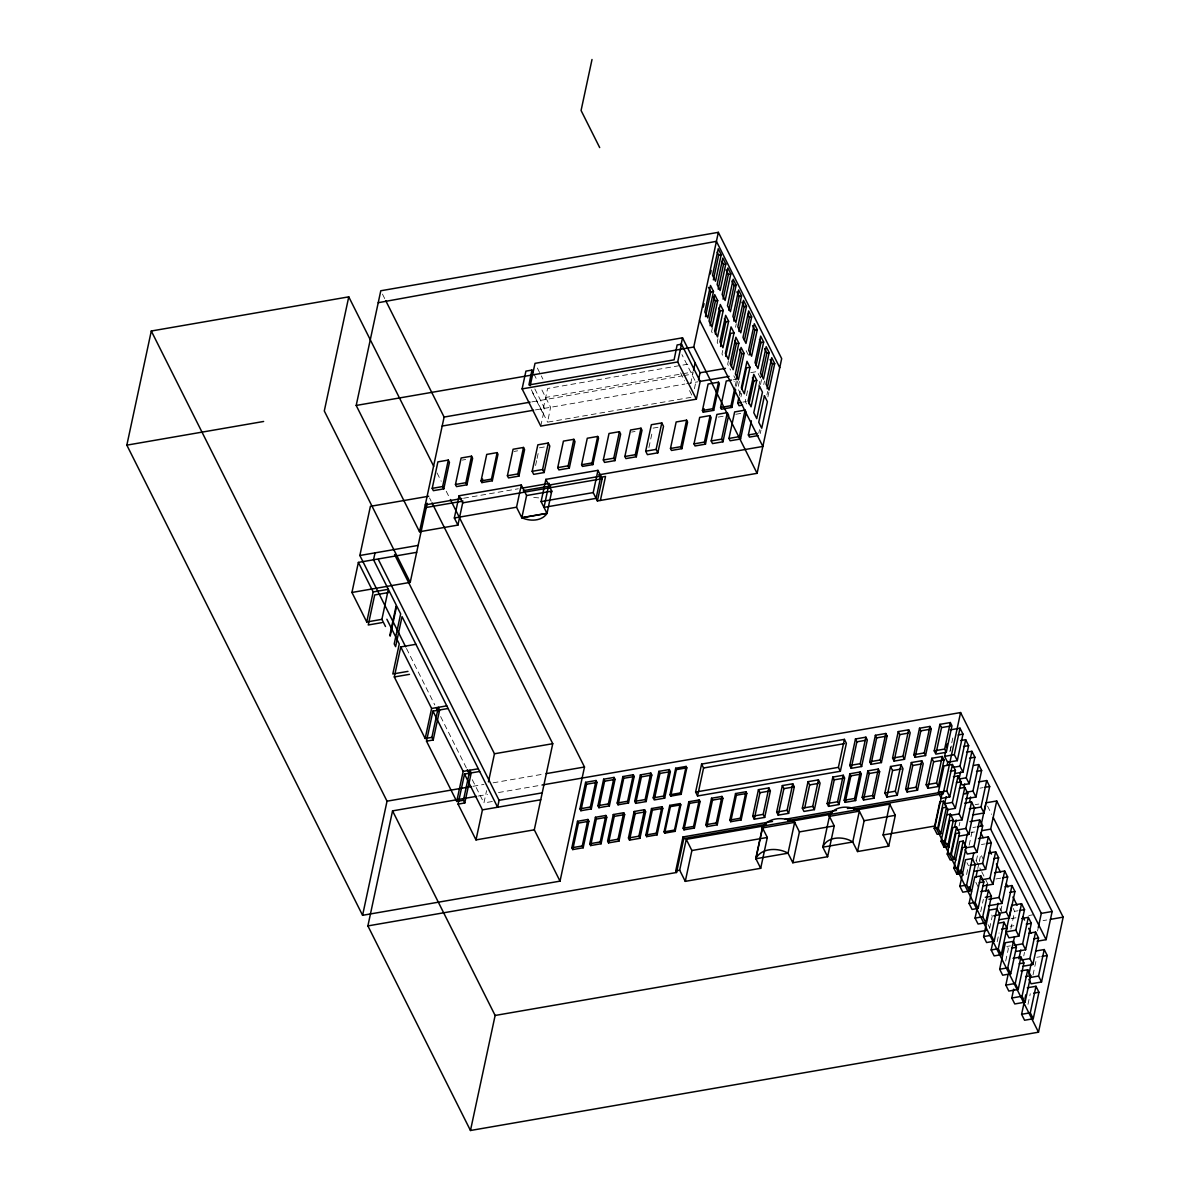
<?xml version="1.0" encoding="UTF-8"?>
<svg xmlns="http://www.w3.org/2000/svg" width="1190" height="1190" viewBox="0 0 1190 1190"><rect width="100%" height="100%" fill="white"/><g stroke="black" fill="none" stroke-linecap="round" stroke-linejoin="round"><path stroke-width="0.75" stroke-dasharray="5 3.75" d="M690.944 397.341L547.579 422.153L550.598 407.292L540.959 388.044M694.424 388.773L695.778 382.154L681.959 354.62M540.766 426.094L544.574 408.334L534.846 388.922M535.574 465.513L536.705 460.203M537.092 458.447L538.222 453.137M492.348 801.48L483.928 802.938L486.561 790.651M648.922 447.574L651.942 433.428M690.691 383.611L693.19 371.935L545.674 397.46M712.334 327.994L711.575 331.519L713.822 335.982M717.957 338.778L717.198 342.318L718.686 345.293M722.732 350.44L721.973 353.98L724.204 358.443M728.429 360.674L727.67 364.2L730.645 370.149M735.539 327.265L736.298 323.739M735.167 386.274L736.298 380.964M736.402 386.214L737.547 380.919L734.066 381.514M739.362 381.365L737.845 388.431L740.82 394.381M739.213 395.958L740.359 390.647M740.954 396.88L741.712 393.355M747.528 390.781L745.252 401.387L748.227 407.337M758.774 386.14L761.035 375.534M760.499 384.534L761.63 379.238M763.757 384.563L764.516 381.038M758.789 433.145L759.547 429.605M766.925 394.931L767.684 391.391M760.246 433.532L761.005 430.007M767.892 396.865L769.023 391.57M949.873 751.708L951.375 744.643M951.762 742.887L953.279 735.807M950.26 750.845L951.39 745.55M959.11 825.89L959.869 822.364M969.166 845.198L972.572 829.296M966.592 874.531L967.723 869.221M976.365 860.727L977.511 855.417M977.778 868.507L978.909 863.211M979.281 861.441L980.798 854.375L983.044 858.838M980.709 911.674L983.357 899.313M989.619 928.408L992.267 916.032L990.779 913.072M1000.745 910.975L1001.876 905.679M997.175 941.766L999.064 932.93M1010.86 929.003L1014.639 911.347L1013.151 908.372M1005.699 961.044L1008.346 948.683L1006.859 945.708M1023.757 955.882L1024.516 952.357M1037.546 930.982L1038.29 927.456M1033.009 974.967L1036.029 960.836M1027.982 1004.345L1030.257 993.739M687.835 364.2L547.608 388.476L542.462 412.484L531.439 390.498M531.856 401.878L681.766 375.936M683.596 375.609L692.729 374.032M535.426 409.91L684.89 384.043M686.704 383.73L698.114 381.752M750.816 372.634L758.045 371.384M733.204 379.803L736.684 379.208M742.917 402.116L746.383 401.521M462.196 460.113L465.677 459.504M514.169 451.427L517.635 450.817M539.368 447.842L544.574 446.934M653.087 428.132L658.293 427.225M631.593 432.074L635.058 431.479M718.21 417.095L725.156 415.89M735.822 414.284L741.028 413.376M463.594 498.238L518.334 488.763M472.965 786.307L483.943 784.403M493.077 782.827L542.447 774.274M478.395 796.021L487.528 794.444M498.491 792.54L542.328 784.954M979.905 788.182L983.163 787.616M975.205 804.678L978.775 804.053M972.959 827.526L976.187 826.976M970.951 832.554L974.506 831.929M981.423 844.528L984.725 843.963M995.866 878.979L1000.924 878.101M1014.639 911.347L1017.941 910.766M1011.039 918.606L1016.379 917.683M1028.844 915.527L1034.199 914.589M1010.206 926.311L1013.85 925.686M1043.08 920.629L1046.724 919.989M1006.785 946.481L1010.34 945.857M1036.788 957.295L1040.268 956.701M538.698 497.881L530.918 497.212M987.551 806.121L991.686 814.377M758.194 373.571L760.44 378.018M746.175 350.693L749.15 356.628M733.858 375.802L736.089 380.25M975.919 860.132L980.872 870.039M981.705 871.69L988.325 884.884M999.898 907.985L1002.382 912.923M966.994 862.72L968.482 865.695M975.86 882.355L978.106 886.818M988.072 924.615L989.723 927.917M680.591 372.767L684.637 380.845M689.516 390.558L691.94 395.407M537.374 368.052L540.513 374.344M541.301 375.906L542.878 379.045M533.864 373.898L537.017 380.19M531.365 389.799L547.579 422.153M382.451 294.094L384.95 299.077M437.057 472.951L441.222 481.251M446.22 491.217L449.552 497.866M429.516 497.911L431.182 501.228M406.489 648.49L434.796 704.956M440.627 716.573L467.268 769.722M472.266 779.688L483.928 802.938"/><path stroke-width="1.5" d="M531.945 370.075L528.925 384.95L674.105 359.826L677.125 344.951L681.513 344.193L700.166 381.395L696.358 399.171L540.766 426.094L522.113 388.892L525.921 371.131L531.945 370.075L533.075 372.336M450.385 499.532L584.498 767L560.029 881.136L362.578 915.303L126.839 445.149L151.294 331.013L348.759 296.846L433.725 466.302M348.759 296.846L324.29 410.966L410.223 582.371L351.942 592.456L366.743 621.983L381.901 619.35L388.342 589.303L373.184 591.936L366.743 621.983M547.013 513.411L521.815 517.769L526.59 495.531L521.294 484.985L459.117 495.754L462.687 502.864L457.912 525.102L419.52 531.752L356.197 405.448L380.785 290.762L718.344 232.333L781.681 358.636L757.093 473.322L597.395 500.96L593.2 492.586L597.96 470.348L545.868 479.362L541.093 501.6L547.013 513.411C541.792 521.369 529.699 521.518 521.845 517.665L547.028 513.307L551.773 491.158L545.868 479.362M351.942 592.456L358.383 562.409L416.664 552.324M405.656 646.824L359.856 555.492L370.402 506.33L428.683 496.245M375.029 552.874L373.541 559.791L396.285 605.16L389.814 635.371L390.186 636.129L396.672 605.918L400.658 613.876L394.217 643.909L395.601 646.661L402.041 616.628L497.613 807.236L499.086 800.305L378.361 559.508M419.52 531.752L444.108 417.065L385.783 300.743M410.223 582.371L427.18 503.266M432.208 488.361L437.89 461.869L448.303 460.069L449.463 462.36L443.781 488.867L433.353 490.667L432.208 488.361L442.635 486.561L448.303 460.069M432.015 502.894L552.755 743.691L534.295 829.817L476 839.902L458.061 804.128L464.784 802.967L471.225 772.92L469.872 770.227L463.431 800.275L456.722 801.435L426.496 741.162L433.205 740.002L439.646 709.954L438.322 707.321L431.881 737.354L425.172 738.529L394.306 676.961L400.747 646.929L415.92 644.296M362.578 915.303L387.033 801.182L151.294 331.013M455.458 484.494L461.14 457.986L471.552 456.187L472.623 458.299L466.941 484.806L456.514 486.606L455.458 484.494L465.87 482.694L471.552 456.187M457.912 525.102L454.342 517.992L459.117 495.754M542.328 784.954L960.583 712.557L1063.161 917.148L1038.498 1032.191L470.466 1130.5L367.889 925.909L392.551 810.881L476.565 796.333M425.172 738.529L431.613 708.481L400.747 646.929M481.043 480.924L486.725 454.416L497.152 452.616L497.985 454.282L492.303 480.775L481.876 482.59L481.043 480.924L491.47 479.109L497.152 452.616M426.496 741.162L432.937 711.114L448.095 708.496M481.876 482.59L482.634 479.049M592.01 59.5L581.077 110.492L599.686 147.59M507.401 475.762L513.083 449.255L523.511 447.455L524.582 449.612L518.914 476.119L508.487 477.919L507.401 475.762L517.829 473.947L523.511 447.455M530.219 385.679L535.009 363.352L682.524 337.811L700.047 372.767L698.5 379.952M521.815 517.769L516.534 507.223L521.294 484.985M456.722 801.435L463.163 771.388L432.937 711.114M458.061 804.128L464.502 774.08L479.674 771.462M532.168 471.329L537.85 444.822L548.278 443.022L549.795 446.042L544.113 472.534L533.685 474.349L532.168 471.329L542.595 469.514L548.278 443.022M476 839.902L482.441 809.855L464.502 774.08M488.45 781.86L494.46 753.776L394.545 554.495M557.738 467.625L563.42 441.118L573.848 439.318L574.993 441.609L569.311 468.116L558.898 469.916L557.738 467.625L568.165 465.811L573.848 439.318M581.598 464.755L587.28 438.247L597.692 436.447L598.54 438.113L592.858 464.606L582.431 466.421L581.598 464.755L592.025 462.94L597.692 436.447M603.33 459.995L609.012 433.487L619.44 431.687L620.659 434.127L614.977 460.619L604.55 462.419L603.33 459.995L613.757 458.195L619.44 431.687M597.395 500.96L602.17 478.722L597.96 470.348M600.385 500.454L605.532 476.446L600.043 477.398M470.466 1130.5L495.129 1015.457L392.551 810.881M624.869 456.499L630.551 430.007L640.979 428.207L642.005 430.274L636.338 456.767L625.91 458.581L624.869 456.499L635.296 454.699L640.979 428.207M645.679 451.203L651.361 424.711L661.789 422.911L663.514 426.332L657.832 452.825L647.405 454.639L645.679 451.203L656.106 449.404L661.789 422.911M579.932 808.828L585.614 782.321L596.041 780.521L596.993 782.41L591.311 808.917L580.884 810.717L579.932 808.828L590.359 807.028L596.041 780.521M571.84 847.771L577.522 821.279L587.949 819.464L588.857 821.264L583.174 847.771L572.747 849.571L571.84 847.771L582.267 845.971L587.949 819.464M580.884 810.717L586.566 784.225L585.614 782.321M572.747 849.571L578.429 823.078L577.522 821.279M680.978 345.011L682.524 337.811M696.358 399.171L677.705 361.953L681.513 344.193M670.476 448.481L676.158 421.974L686.585 420.174L687.582 422.153L681.9 448.66L671.472 450.46L670.476 448.481L680.903 446.666L686.585 420.174M757.093 473.322L693.755 347.019L718.344 232.333M703.26 307.154L704.019 303.614M710.385 273.938L711.144 270.413M589.749 843.769L595.431 817.277L605.859 815.462L606.751 817.262L601.069 843.769L590.656 845.569L589.749 843.769L600.177 841.97L605.859 815.462M597.945 805.704L603.628 779.212L614.055 777.412L615.037 779.391L609.354 805.883L598.942 807.698L597.945 805.704L608.373 803.905L614.055 777.412M590.656 845.569L596.324 819.077L595.431 817.277M598.942 807.698L604.609 781.19L603.628 779.212M693.577 370.135L695.124 362.935M705.491 316.629L710.787 291.892L708.556 287.43M713.36 279.888L718.671 255.151L717.183 252.191M721.199 254.72L715.517 281.227L712.527 275.277L718.21 248.77L721.199 254.72L718.671 255.151M713.479 291.431L707.797 317.923L704.807 311.988L710.49 285.481L713.479 291.431L710.787 291.892M710.103 325.718L715.413 300.981L713.167 296.518M718.195 289.155L723.505 264.418L722.018 261.443M717.704 300.579L712.022 327.086L709.032 321.136L714.714 294.644L717.704 300.579L715.413 300.981M725.796 264.031L720.114 290.524L717.124 284.574L722.806 258.081L725.796 264.031L723.505 264.418M715.324 333.929L720.248 310.962L718.745 308.002M723.059 299.121L728.369 274.399L726.123 269.937M607.614 841.047L613.296 814.54L623.709 812.74L624.646 814.585L618.964 841.092L608.536 842.892L607.614 841.047L618.027 839.233L623.709 812.74M608.536 842.892L614.219 816.385L613.296 814.54M694.008 443.885L699.69 417.393L710.103 415.578L711.144 417.66L705.462 444.153L695.034 445.967L694.008 443.885L704.435 442.085L710.103 415.578M617.194 803.042L622.876 776.549L633.303 774.735L634.181 776.505L628.499 802.997L618.071 804.797L617.194 803.042L627.621 801.242L633.303 774.735M730.809 273.968L725.127 300.475L722.152 294.525L727.834 268.018L730.809 273.968L728.369 274.399M723.237 310.441L717.555 336.949L714.58 330.999L720.262 304.506L723.237 310.441L720.248 310.962M702.412 410.52L708.095 384.013L718.522 382.213L719.355 383.879L713.688 410.372L703.26 412.186L702.412 410.52L712.84 408.705L718.522 382.213M618.071 804.797L623.753 778.305L622.876 776.549M703.26 412.186L704.019 408.646M720.56 346.498L725.855 321.761L724.368 318.786M728.786 310.248L734.081 285.526L731.85 281.063M736.134 285.169L730.452 311.661L727.477 305.726L733.159 279.219L736.134 285.169L734.081 285.526M728.622 321.285L722.94 347.778L719.965 341.828L725.647 315.335L728.622 321.285L725.855 321.761M725.707 356.39L730.63 333.423L734.037 332.828L731.047 326.893L725.365 353.385L728.354 359.335L734.037 332.828M733.813 321.092L739.124 296.355L736.893 291.907M741.563 295.938L735.881 322.43L732.906 316.495L738.588 289.988L741.563 295.938L739.124 296.355M711.204 440.94L716.886 414.432L727.313 412.632L728.637 415.28L722.955 441.788L712.527 443.587L711.204 440.94L721.631 439.125L727.313 412.632M634.701 801.376L640.384 774.883L650.811 773.069L651.808 775.047L646.125 801.554L635.698 803.354L634.701 801.376L645.129 799.576L650.811 773.069M635.698 803.354L641.38 776.862L640.384 774.883M735.643 389.755L731.865 407.411L721.438 409.226L720.575 407.501L726.257 381.008L731.463 380.101M628.454 837.998L634.136 811.506L644.563 809.691L645.62 811.818L639.937 838.31L629.51 840.11L628.454 837.998L638.881 836.198L644.563 809.691M629.51 840.11L635.192 813.618L634.136 811.506M731.404 366.609L736.327 343.642L734.84 340.667M738.901 331.445L744.196 306.708L741.965 302.26M746.487 306.321L740.805 332.813L737.83 326.878L743.512 300.371L746.487 306.321L744.196 306.708M738.856 343.211L733.174 369.703L730.199 363.768L735.881 337.261L738.856 343.211L736.327 343.642M744.449 340.251L749.373 317.284L747.885 314.309M736.461 378.494L741.772 353.757L739.526 349.295M731.865 407.411L731.002 405.701L734.795 388.029M751.663 316.882L745.981 343.389L743.006 337.439L748.674 310.932L751.663 316.882L749.373 317.284M744.062 353.356L738.38 379.863L735.39 373.913L741.072 347.421L744.062 353.356L741.772 353.757M728.964 438.441L734.647 411.933L745.074 410.134L746.249 412.469L740.567 438.976L730.139 440.776L728.964 438.441L739.392 436.626L745.074 410.134M653.221 797.865L658.888 771.358L669.316 769.558L670.357 771.626L664.674 798.133L654.247 799.933L653.221 797.865L663.633 796.065L669.316 769.558M742.53 405.121L739.049 405.716L737.696 403.023L738.841 397.713M645.843 835.023L651.525 808.531L661.952 806.731L662.77 808.352L657.088 834.845L646.661 836.644L645.843 835.023L656.27 833.223L661.952 806.731M741.965 389.071L746.502 367.874L749.983 367.279L746.993 361.329L741.325 387.836L744.3 393.771L749.983 367.279M654.634 798.163L659.929 773.441L658.888 771.358M749.536 354.858L754.832 330.136L752.601 325.673M646.661 836.644L652.343 810.152L651.525 808.531M757.286 329.704L751.604 356.212L748.614 350.262L754.296 323.754L757.286 329.704L754.832 330.136M756.052 365.494L760.975 342.527L759.473 339.552M748.986 403.797L753.91 380.83L752.422 377.855M763.653 342.066L757.971 368.573L754.995 362.623L760.678 336.115L763.653 342.066L760.975 342.527M756.751 380.339L751.069 406.831L748.094 400.896L753.776 374.389L756.751 380.339L753.91 380.83M670.015 794.727L675.697 768.234L686.124 766.434L686.823 767.818L681.141 794.325L670.714 796.125L670.015 794.727L680.442 792.927L686.124 766.434M670.714 796.125L676.396 769.632L675.697 768.234M758.134 435.599L749.447 437.102L748.361 434.945L751.381 420.814M664.065 831.87L669.747 805.377L680.174 803.577L680.814 804.827L675.132 831.334L664.704 833.134L664.065 831.87L674.492 830.07L680.174 803.577M761.942 375.981L766.866 353.014L764.62 348.551M664.704 833.134L670.387 806.641L669.747 805.377M769.157 352.612L763.474 379.119L760.484 373.169L766.167 346.677L769.157 352.612L766.866 353.014M767.119 388.743L772.414 364.006L770.183 359.558M774.705 363.619L769.023 390.112L766.048 384.177L771.73 357.669L774.705 363.619L772.414 364.006M683.149 828.225L688.832 801.733L699.259 799.933L700.062 801.554L694.38 828.047L683.967 829.846L683.149 828.225L693.577 826.425L699.259 799.933M683.967 829.846L689.635 803.354L688.832 801.733M367.889 925.909L676.545 872.493L675.727 870.872L683.001 836.957L772.503 821.457M676.545 872.493L683.819 838.578L683.001 836.957M695.6 792.064L701.609 764.084L844.409 739.362L846.373 743.289L840.363 771.269L697.563 795.976L695.6 792.064L838.4 767.342L844.409 739.362M761.704 826.291L767.312 837.462L760.693 868.298L685.276 881.359L679.668 870.188L686.288 839.352L889.718 804.143L895.311 815.314L888.707 846.15L857.529 851.549L852.739 841.999C844.082 836.02 827.08 836.005 822.826 847.176L827.615 856.726L792.823 862.75L788.033 853.2C778.29 847.533 761.362 847.563 755.724 858.778L788.033 853.2L794.652 822.35C784.894 816.697 767.981 816.727 762.344 827.943L755.724 858.778M697.563 795.976L703.573 767.996L701.609 764.084M685.276 881.359L691.881 850.523L686.288 839.352M705.848 824.744L711.531 798.237L721.958 796.437L722.91 798.326L717.228 824.819L706.801 826.634L705.848 824.744L716.276 822.93L721.958 796.437M706.801 826.634L712.483 800.126L711.531 798.237M729.857 820.044L735.539 793.552L745.966 791.752L746.799 793.418L741.132 819.91L730.705 821.71L729.857 820.044L740.284 818.244L745.966 791.752M730.705 821.71L736.387 795.218L735.539 793.552M752.749 816.176L758.432 789.684L768.859 787.884L770.376 790.889L764.694 817.396L754.267 819.196L752.749 816.176L763.177 814.377L768.859 787.884M754.267 819.196L759.949 792.704L758.432 789.684M762.522 827.913L755.903 858.749L760.693 868.298M776.654 812.086L782.336 785.579L792.763 783.779L794.295 786.843L788.628 813.35L778.2 815.15L776.654 812.086L787.081 810.286L792.763 783.779M778.2 815.15L783.883 788.643L782.336 785.579M802.343 808.174L808.01 781.681L818.437 779.881L820.074 783.124L814.391 809.616L803.964 811.431L802.343 808.174L812.755 806.374L818.437 779.881M792.823 862.75L799.427 831.899L793.834 820.728M804.723 807.891L809.646 784.924L808.01 781.681M827.154 803.562L832.836 777.055L843.264 775.255L844.662 778.052L838.98 804.544L828.552 806.359L827.154 803.562L837.582 801.763L843.264 775.255M828.552 806.359L834.235 779.852L832.836 777.055M829.43 816.34L822.826 847.176L852.739 841.999L859.344 811.164C850.686 805.184 833.684 805.169 829.43 816.34L859.344 811.164M827.615 856.726L834.22 825.89L828.627 814.719M849.779 765.482L855.461 738.975L865.889 737.175L867.317 740.016L861.634 766.509L851.207 768.323L849.779 765.482L860.206 763.683L865.889 737.175M844.186 800.275L849.853 773.783L860.281 771.968L861.322 774.05L855.64 800.543L845.212 802.343L844.186 800.275L854.598 798.475L860.281 771.968M851.207 768.323L856.889 741.816L855.461 738.975M845.212 802.343L850.895 775.85L849.853 773.783M862.185 797.345L867.867 770.852L878.294 769.052L879.633 771.7L873.951 798.207L863.524 800.007L862.185 797.345L872.612 795.545L878.294 769.052M869.697 761.793L875.379 735.301L885.806 733.486L887.086 736.06L881.418 762.552L870.991 764.367L869.697 761.793L880.124 759.994L885.806 733.486M870.991 764.367L876.673 737.86L875.379 735.301M863.524 800.007L869.206 773.515L867.867 770.852M857.529 851.549L864.133 820.713L858.54 809.542M884.869 793.016L890.551 766.509L900.979 764.709L902.987 768.725L897.305 795.218L886.892 797.017L884.869 793.016L895.297 791.216L900.979 764.709M892.574 758.09L898.242 731.597L908.669 729.782L910.186 732.802L904.504 759.309L894.077 761.109L892.574 758.09L902.987 756.29L908.669 729.782M894.077 761.109L899.759 734.617L898.242 731.597M886.892 797.017L892.574 770.525L890.551 766.509M888.707 846.15L883.099 834.978L889.718 804.143M905.65 789.044L911.332 762.552L921.744 760.752L923.217 763.668L917.535 790.175L907.107 791.975L905.65 789.044L916.077 787.245L921.744 760.752M913.831 754.743L919.513 728.235L929.94 726.436L931.249 729.039L925.567 755.546L915.14 757.346L913.831 754.743L924.258 752.928L929.94 726.436M907.107 791.975L912.789 765.482L911.332 762.552M915.14 757.346L920.822 730.853L919.513 728.235M926.162 784.79L931.844 758.283L942.272 756.483L944.027 759.994L938.345 786.501L927.917 788.301L926.162 784.79L936.59 782.99L942.272 756.483M934.224 750.86L939.907 724.353L950.334 722.553L951.97 725.796L946.288 752.288L935.861 754.103L934.224 750.86L944.652 749.046L950.334 722.553M927.917 788.301L933.6 761.808L931.844 758.283M936.232 752.333L941.543 727.596L939.907 724.353M950.289 729.872L960.003 728.191L962.993 734.126L957.31 760.633L947.597 762.314L944.607 756.364L945.752 751.069M946.511 747.528L947.27 744.003M938.315 792.436L943.997 765.943L952.446 764.471L955.436 770.421L949.754 796.928L941.29 798.386L938.315 792.436L946.764 790.978L952.446 764.471M947.225 764.977L947.984 761.451M934.18 828.344L939.862 801.852L943.491 801.212L946.466 807.162L940.784 833.669L937.155 834.294L934.18 828.344L937.809 827.719L943.491 801.212M1038.498 1032.191L935.117 825.979L942.391 792.064L847.399 808.501M853.691 809.17L943.194 793.685L960.583 712.557M938.285 828.999L942.837 807.787L946.466 807.162M957.31 760.633L954.32 754.683L960.003 728.191M953.413 776.713L958.054 775.91L961.029 781.86L955.347 808.352L947.612 809.691L944.637 803.741L946.154 796.675M946.734 814.808L950.379 814.168L953.354 820.118L947.671 846.611L944.042 847.25L941.052 841.3L947.999 809.007M954.514 773.589L962.963 772.132L959.973 766.182L965.655 739.674L960.598 740.552M955.347 808.352L952.372 802.402L958.054 775.91M947.671 846.611L944.696 840.675L950.379 814.168M944.042 847.25L949.724 820.743L953.354 820.118M960.568 771.968L959.051 779.034L966.235 777.784L971.918 751.292L966.533 752.214M962.963 772.132L968.645 745.624L965.655 739.674M947.225 854.063L952.907 827.556L956.537 826.931L959.512 832.881L953.83 859.373L950.2 860.013L947.225 854.063L950.855 853.438L956.537 826.931M954.618 827.005L956.135 819.94M963.915 787.527L964.673 784.002M953.071 821.398L962.1 819.836L959.125 813.886L964.807 787.393L959.393 788.33M951.331 854.703L955.882 833.506L959.512 832.881M959.795 780.521L962.041 784.969L969.225 783.734L974.908 757.227L971.918 751.292M962.1 819.836L967.782 793.328L964.807 787.393M953.889 868.194L959.571 841.702L963.201 841.062L966.176 847.012L960.494 873.519L956.864 874.144L953.889 868.194L957.519 867.57L963.201 841.062M969.493 802.239L970.638 796.943M965.759 798.773L975.949 797.017L972.959 791.067L978.641 764.575L973.554 765.453M958.56 836.198L968.839 834.413L965.864 828.463L971.546 801.971L964.688 803.161M956.864 874.144L962.546 847.637L966.176 847.012M964.673 846.313L967.321 833.952M975.949 797.017L981.631 770.51L978.641 764.575M968.839 834.413L974.521 807.906L971.546 801.971M959.824 886.252L965.507 859.745L972.289 858.57L975.279 864.52L969.597 891.013L962.799 892.188L959.824 886.252L966.607 885.062L972.289 858.57M972.602 814.971L983.996 812.993L981.021 807.043L986.703 780.551L978.552 781.964M965.03 849.571L967.277 854.033L976.99 852.352L974 846.402L979.682 819.91L969.969 821.591M972.26 860.073L973.777 853.007M980.991 825.726L985.513 804.589M983.996 812.993L989.678 786.501L986.703 780.551M976.99 852.352L982.672 825.845L979.682 819.91M969.077 903.493L974.759 877L980.843 875.944L983.832 881.894L978.15 908.386L972.066 909.443L969.077 903.493L975.16 902.436L980.843 875.944M975.874 877.342L977.392 870.277M974.104 871.318L985.632 869.325L982.657 863.375L988.325 836.882L978.448 838.593M1037.085 941.231L1046.099 939.669L990.675 829.132L996.714 800.959L985.9 802.834M980.753 891.593L988.414 890.269L991.404 896.219L985.722 922.711L978.061 924.035L975.071 918.1L977.347 907.494M985.632 869.325L991.315 842.818L988.325 836.882M985.736 891.28L987.254 884.215M983.059 885.97L992.951 884.244L989.976 878.309L995.658 851.802L989.054 852.947M985.722 922.711L982.732 916.761L988.414 890.269M992.951 884.244L998.633 857.752L995.658 851.802M983.609 936.59L989.292 910.097L996.878 908.773L999.853 914.723L994.171 941.231L986.584 942.539L983.609 936.59L991.196 935.28L996.878 908.773M988.503 905.769L1001.98 903.433L999.005 897.483L1004.687 870.991L994.572 872.746M996.625 910.335L998.142 903.255M998.618 923.143L1003.958 922.22L1006.933 928.17L1001.251 954.678L994.141 955.897L991.166 949.962L993.055 941.126M1001.98 903.433L1007.662 876.941L1004.687 870.991M1001.251 954.678L998.276 948.727L1003.958 922.22M998.841 919.811L1009.269 918.011L1006.294 912.061L1011.976 885.553L1005.014 886.758M1005.981 931.889L1011.664 905.397L1021.541 903.686L1024.516 909.636L1018.833 936.128L1008.971 937.839L1005.981 931.889L1015.858 930.178L1021.541 903.686M1009.269 918.011L1014.951 891.503L1011.976 885.553M999.674 969.24L1005.357 942.733L1013.419 941.35L1016.394 947.285L1010.712 973.792L1002.664 975.19L999.674 969.24L1007.737 967.842L1013.419 941.35M1013.374 942.034L1014.505 936.738M1013.077 958.337L1020.916 956.983L1023.891 962.933L1018.209 989.425L1008.808 991.062L1005.833 985.112L1008.109 974.506M1018.893 958.768L1020.782 949.947M1015.591 951.524L1025.631 949.784L1022.641 943.834L1028.324 917.341L1021.645 918.502M1020.901 970.921L1027.744 969.731L1030.733 975.681L1025.051 1002.173L1014.773 1003.958L1011.798 998.008L1013.687 989.173M1018.209 989.425L1015.234 983.49L1020.916 956.983M1025.631 949.784L1031.314 923.276L1028.324 917.341M1023.117 966.206L1032.861 964.525L1029.886 958.575L1035.568 932.068L1029.067 933.198M1025.051 1002.173L1022.061 996.238L1027.744 969.731M1038.29 927.456L1041.31 913.37L993.338 817.679M1028.889 974.327L1031.15 963.721M1027.282 987.789L1035.969 986.287L1038.944 992.237L1033.262 1018.744L1024.575 1020.246L1021.6 1014.297L1024.248 1001.935M1025.007 998.395L1025.765 994.855M1032.861 964.525L1038.543 938.018L1035.568 932.068M1033.262 1018.744L1030.287 1012.794L1035.969 986.287M1046.099 939.669L1052.139 911.495L996.714 800.959M1028.874 979.34L1031.105 983.803L1041.533 981.988L1038.558 976.053L1044.24 949.546L1035.553 951.048M1041.533 981.988L1047.215 955.496L1044.24 949.546M550.955 492.615L551.773 491.158L526.59 495.531M378.212 302.706L716.425 241.332L779.748 367.621M126.839 445.149L263.63 421.468M356.197 405.448L693.755 347.019M522.113 388.892L677.705 361.953M444.108 417.065L530.026 402.19M700.047 372.767L725.439 368.379M442.174 426.05L533.596 410.223M700.166 381.395L729.113 376.397M737.696 403.023L741.177 402.413M720.575 407.501L731.002 405.701M748.361 434.945L757.048 433.443M425.276 504.872L461.779 498.551M521.994 488.138L549.364 483.393M598.63 474.87L762.85 446.443L699.527 320.14M424.666 507.743L463.029 501.109M523.317 490.667L550.717 485.937M462.687 502.864L602.17 478.722M541.093 501.6L593.2 492.586M454.342 517.992L516.534 507.223M359.856 555.492L418.151 545.407M388.461 592.561L374.686 594.955L368.245 624.988L382.02 622.608M407.977 671.368L392.819 673.986L399.26 643.954L386.869 619.246M394.306 676.961L409.479 674.343M431.613 708.481L446.786 705.848M494.46 753.776L552.755 743.691M463.163 771.388L478.321 768.77M387.033 801.182L471.136 786.62M546.106 773.649L584.498 767M586.566 784.225L596.993 782.41M604.609 781.19L615.037 779.391M623.753 778.305L634.181 776.505M499.086 800.305L542.223 792.852M676.396 769.632L686.823 767.818M659.929 773.441L670.357 771.626M641.38 776.862L651.808 775.047M703.573 767.996L844.543 743.601M876.673 737.86L887.086 736.06M856.889 741.816L865.576 740.314M920.822 730.853L931.249 729.039M899.759 734.617L908.446 733.1M941.543 727.596L950.23 726.093M482.441 809.855L540.736 799.769M958.129 734.974L962.993 734.126M963.573 746.502L968.645 745.624M944.607 756.364L954.32 754.683M596.324 819.077L606.751 817.262M614.219 816.385L624.646 814.585M670.387 806.641L680.814 804.827M689.635 803.354L700.062 801.554M736.387 795.218L746.799 793.418M578.429 823.078L588.857 821.264M652.343 810.152L662.77 808.352M850.895 775.85L861.322 774.05M712.483 800.126L722.91 798.326M912.789 765.482L921.477 763.98M933.6 761.808L944.027 759.994M635.192 813.618L645.62 811.818M869.206 773.515L879.633 771.7M759.949 792.704L770.376 790.889M834.235 779.852L842.922 778.349M783.883 788.643L794.295 786.843M892.574 770.525L901.261 769.023M809.646 784.924L818.333 783.422M969.508 758.164L974.908 757.227M953.22 767.342L959.973 766.182M950.364 771.298L955.436 770.421M976.529 771.403L981.631 770.51M956.388 782.663L961.029 781.86M785.296 819.241L836.436 810.39M683.819 838.578L766.018 824.343M787.929 820.55L831.765 812.963M984.784 787.334L989.678 786.501M966.176 792.243L972.959 791.067M794.652 822.35L762.344 827.943L761.526 826.321M964.168 793.953L967.782 793.328M944.637 803.741L952.372 802.402M691.881 850.523L767.312 837.462M799.427 831.899L834.22 825.89M864.133 820.713L895.311 815.314M969.374 808.798L974.521 807.906M974.506 808.174L981.021 807.043M950.096 815.448L959.125 813.886M675.727 870.872L679.668 870.188M883.099 834.978L935.117 825.979M957.281 829.951L965.864 828.463M977.808 826.693L982.672 825.845M981.661 830.694L990.675 829.132M941.052 841.3L944.696 840.675M986.376 843.68L991.315 842.818M965.908 847.801L974 846.402M993.68 858.615L998.633 857.752M970.177 865.398L982.657 863.375M981.72 879.737L989.976 878.309M1002.62 877.803L1007.662 876.941M979.266 882.683L983.832 881.894M1009.745 892.411L1014.951 891.503M985.275 897.275L991.404 896.219M988.89 899.238L999.005 897.483M999.332 913.266L1006.294 912.061M975.071 918.1L982.732 916.761M1019.577 910.484L1024.516 909.636M993.784 915.779L999.853 914.723M1041.31 913.37L1052.139 911.495M495.129 1015.457L986.451 930.416M1050.383 919.364L1063.161 917.148M1026.286 924.154L1031.314 923.276M1001.608 929.093L1006.933 928.17M1033.679 938.865L1038.543 938.018M1014.282 945.291L1022.641 943.834M991.166 949.962L998.276 948.727M1011.559 948.133L1016.394 947.285M1021.764 959.973L1029.886 958.575M1042.009 956.403L1047.215 955.496M1019.19 963.751L1023.891 962.933M1025.587 976.573L1030.733 975.681M1029.871 977.555L1038.558 976.053M1005.833 985.112L1015.234 983.49M1033.738 993.144L1038.944 992.237M1011.798 998.008L1022.061 996.238M1021.6 1014.297L1030.287 1012.794M966.235 777.784L969.225 783.734M944.652 749.046L946.288 752.288M980.679 832.658L983.163 837.611M989.783 850.805L991.434 854.108M996.402 864L1000.537 872.255M1006.323 883.798L1007.975 887.1M1012.943 896.992L1017.078 905.248M1022.865 916.791L1024.516 920.093M1028.651 928.349L1031.135 933.287M946.764 790.978L949.754 796.928M1015.858 930.178L1018.833 936.128M924.258 752.928L925.567 755.546M942.391 792.064L943.194 793.685M936.59 782.99L938.345 786.501M947.538 843.769L949.189 847.072M954.157 856.964L955.808 860.266M960.776 870.173L963.26 875.111M969.047 886.669L971.531 891.622M902.987 756.29L904.504 759.309M950.855 853.438L953.83 859.373M937.809 827.719L940.784 833.669M966.607 885.062L969.597 891.013M975.16 902.436L978.15 908.386M957.519 867.57L960.494 873.519M1007.737 967.842L1010.712 973.792M991.196 935.28L994.171 941.231M916.077 787.245L917.535 790.175M739.392 436.626L740.567 438.976M712.84 408.705L713.688 410.372M721.631 439.125L722.955 441.788M880.124 759.994L881.418 762.552M895.297 791.216L897.305 795.218M704.435 442.085L705.462 444.153M860.206 763.683L861.634 766.509M872.612 795.545L873.951 798.207M680.903 446.666L681.9 448.66M854.598 798.475L855.64 800.543M838.4 767.342L840.363 771.269M837.582 801.763L838.98 804.544M656.106 449.404L657.832 452.825M812.755 806.374L814.391 809.616M635.296 454.699L636.338 456.767M613.757 458.195L614.977 460.619M787.081 810.286L788.628 813.35M592.025 462.94L592.858 464.606M763.177 814.377L764.694 817.396M568.165 465.811L569.311 468.116M740.284 818.244L741.132 819.91M542.595 469.514L544.113 472.534M716.276 822.93L717.228 824.819M680.442 792.927L681.141 794.325M517.829 473.947L518.914 476.119M693.577 826.425L694.38 828.047M663.633 796.065L664.674 798.133M674.492 830.07L675.132 831.334M491.47 479.109L492.303 480.775M645.129 799.576L646.125 801.554M656.27 833.223L657.088 834.845M627.621 801.242L628.499 802.997M465.87 482.694L466.941 484.806M638.881 836.198L639.937 838.31M608.373 803.905L609.354 805.883M442.635 486.561L443.781 488.867M618.027 839.233L618.964 841.092M590.359 807.028L591.311 808.917M600.177 841.97L601.069 843.769M582.267 845.971L583.174 847.771M534.295 829.817L560.029 881.136M436.462 708.273L438.128 711.59M467.268 769.722L469.767 774.705M358.383 562.409L373.184 591.936M381.901 619.35L385.486 626.505M431.881 737.354L433.205 740.002M463.431 800.275L464.784 802.967M548.754 485.133L543.979 507.371L596.086 498.357L600.861 476.104L548.754 485.133M759.458 386.2L753.776 412.692L756.751 418.642L762.433 392.15L759.458 386.2M764.426 395.749L758.744 422.257L761.734 428.207L767.416 401.699L764.426 395.749"/></g></svg>
